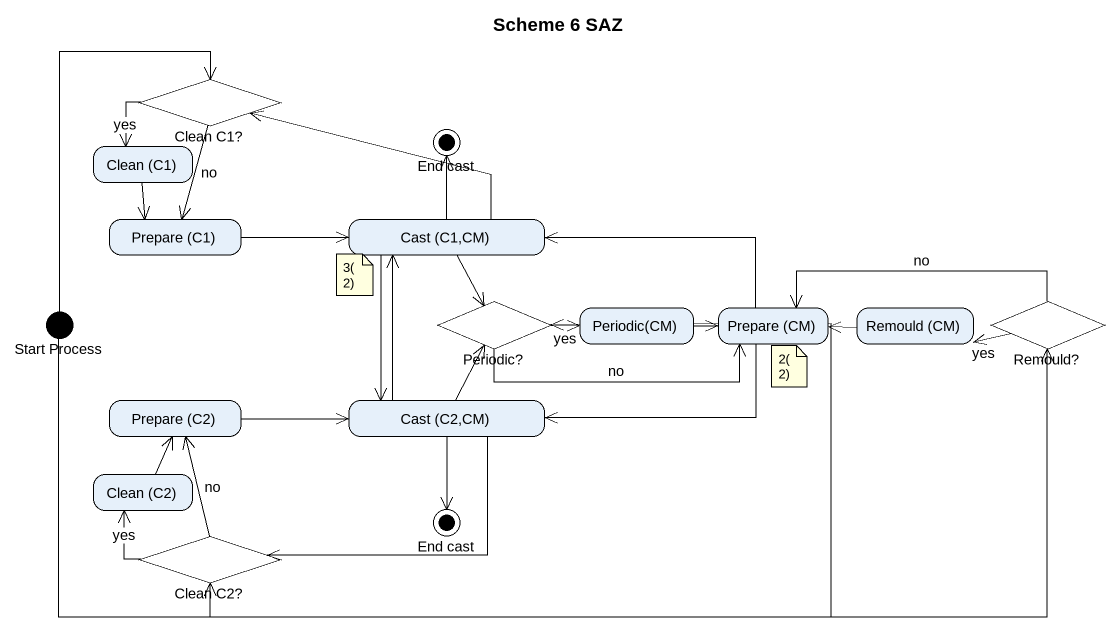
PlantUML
@startuml
title Scheme 6 SAZ
hide empty description
state "Clean C1?" as Clean_C1 <<choice>>
state "Clean (C1)" as Clean_C1_2
state "End cast" as End_cast <<end>>
state "Prepare (C1)" as Prepare_C1
state "Cast (C1,CM)" as Cast_C1_CM
state "Start Process" as Start_Process <<start>>
state "Periodic?" as Periodic <<choice>>
state "Periodic(CM)" as Periodic_CM
state "Prepare (CM)" as Prepare_CM
state "Remould (CM)" as Remould_CM
state "Remould?" as Remould <<choice>>
state "Prepare (C2)" as Prepare_C2
state "Cast (C2,CM)" as Cast_C2_CM
state "Clean (C2)" as Clean_C2
state "End cast" as End_cast_2 <<end>>
state "Clean C2?" as Clean_C2_2 <<choice>>
Clean_C1 --> Clean_C1_2 : yes
Clean_C1 --> Prepare_C1 : no
Clean_C1_2 --> Prepare_C1
Prepare_C1 -right-> Cast_C1_CM
Cast_C1_CM -left-> Clean_C1
Cast_C1_CM -up-> End_cast
Cast_C1_CM --> Periodic
Cast_C1_CM --> Cast_C2_CM
Start_Process -up-> Clean_C1
Start_Process -right-> Periodic
Start_Process -right-> Remould
Start_Process --> Clean_C2_2
Periodic -right-> Periodic_CM : yes
Periodic -right-> Prepare_CM : no
Periodic_CM -right-> Prepare_CM
Prepare_CM -left-> Cast_C1_CM
Prepare_CM -left-> Cast_C2_CM
Remould_CM -left-> Prepare_CM
Remould -left-> Prepare_CM : no
Remould -left-> Remould_CM : yes
Prepare_C2 -right-> Cast_C2_CM
Cast_C2_CM -up-> Cast_C1_CM
Cast_C2_CM -up-> Periodic
Cast_C2_CM --> End_cast_2
Cast_C2_CM -left-> Clean_C2_2
Clean_C2 -up-> Prepare_C2
Clean_C2_2 -up-> Prepare_C2 : no
Clean_C2_2 -up-> Clean_C2 : yes
note as N1
  3(2)
end note
note as N2
  2(2)
end note
@enduml
